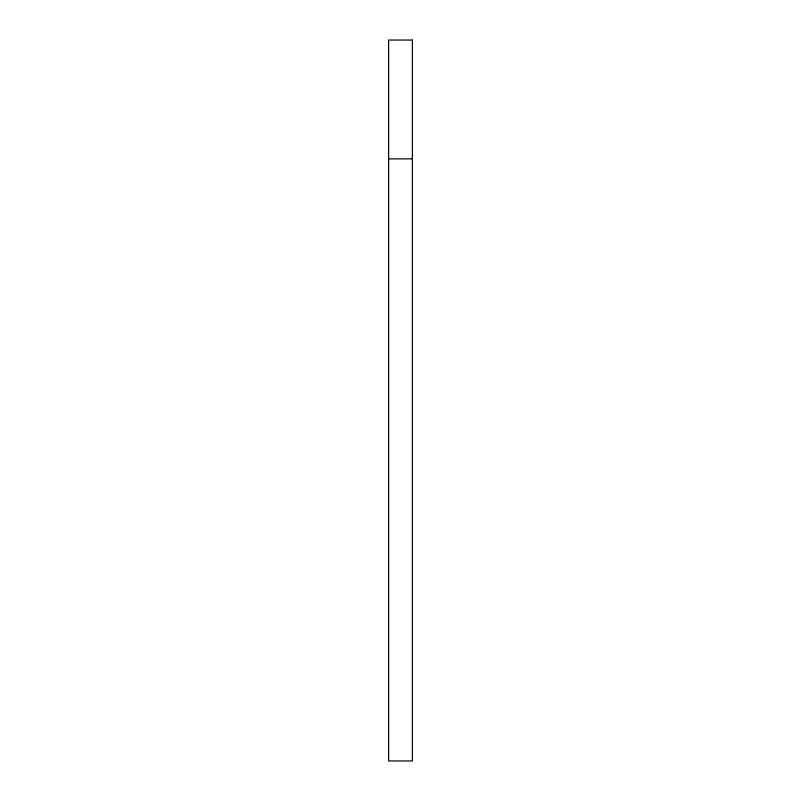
<?xml version="1.0" encoding="UTF-8"?>
<svg xmlns="http://www.w3.org/2000/svg" width="801" height="801" viewBox="0 0 801 801"><rect width="100%" height="100%" fill="white"/><g stroke="black" fill="none" stroke-linecap="round" stroke-linejoin="round"><path stroke-width="1.2" d="M388.615 158.858L412.385 158.858M412.385 40.05L388.615 40.05L388.615 760.95L412.385 760.95L412.385 40.05"/></g></svg>
